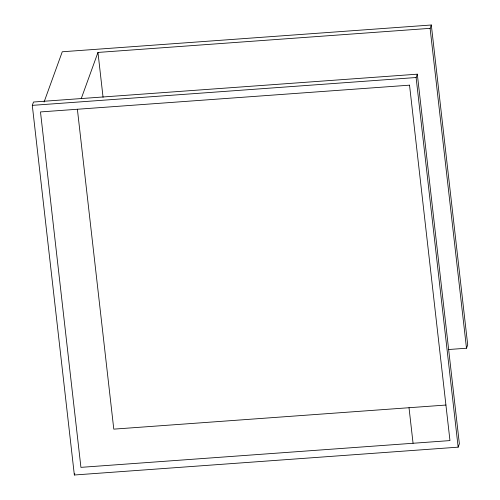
<?xml version="1.0" encoding="UTF-8"?>
<svg xmlns="http://www.w3.org/2000/svg" width="500" height="500" viewBox="0 0 500 500"><rect width="100%" height="100%" fill="white"/><g stroke="black" fill="none" stroke-linecap="round" stroke-linejoin="round"><path stroke-width="0.75" d="M32.294 105.363L33.506 102.019L417.312 74.181L459.369 443.819L458.156 447.163L74.35 475L32.294 105.363L416.1 77.519L417.312 74.181M44.069 102.037L62.269 51.769L431.312 25L467.706 344.881L466.494 348.225L448.606 349.519M81.25 98.588L97.963 52.431L430.1 28.344L431.312 25M74.35 475L74.837 473.663M445.925 405.044L113.787 429.137L77.387 109.256M430.1 28.344L466.494 348.225M416.1 77.519L458.156 447.163M409.019 407.725L413.062 443.263M97.963 52.431L103.056 97.25M409.531 85.169L40.487 111.931L80.925 467.356L449.969 440.588L409.531 85.169"/></g></svg>
